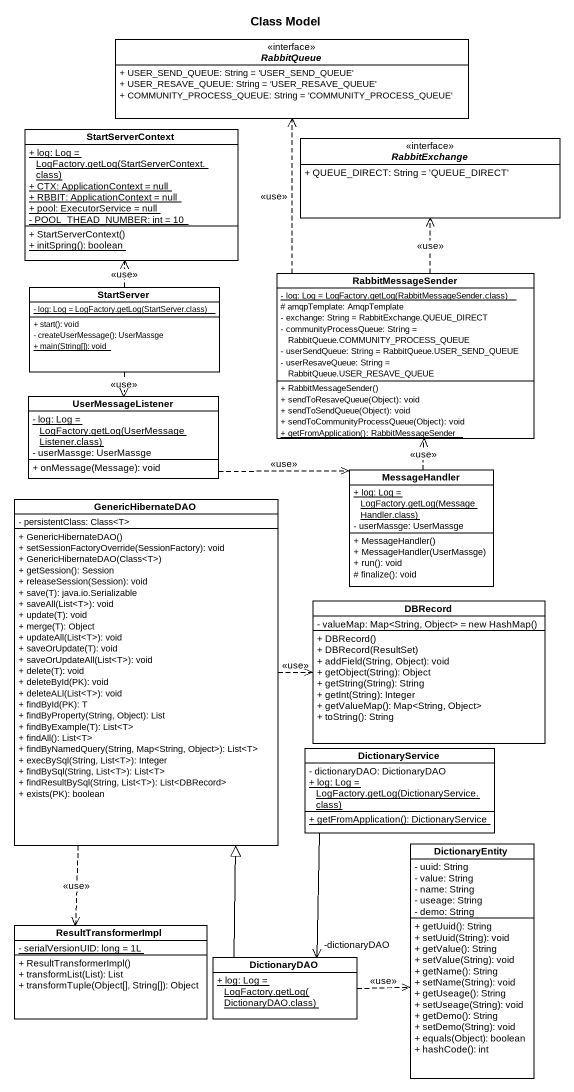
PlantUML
@startuml
title Class Model
hide circle
hide empty members
skinparam classAttributeIconSize 0
interface RabbitQueue <<interface>> {
  + USER_SEND_QUEUE: String = 'USER_SEND_QUEUE'
  + USER_RESAVE_QUEUE: String = 'USER_RESAVE_QUEUE'
  + COMMUNITY_PROCESS_QUEUE: String = 'COMMUNITY_PROCESS_QUEUE'
}
class StartServerContext {
  {static} {field} + log: Log = LogFactory.getLog(StartServerContext.class)
  {static} + CTX: ApplicationContext = null
  {static} + RBBIT: ApplicationContext = null
  {static} + pool: ExecutorService = null
  {static} - POOL_THEAD_NUMBER: int = 10
  + StartServerContext()
  {static} + initSpring(): boolean
}
interface RabbitExchange <<interface>> {
  + QUEUE_DIRECT: String = 'QUEUE_DIRECT'
}
class RabbitMessageSender {
  {static} {field} - log: Log = LogFactory.getLog(RabbitMessageSender.class)
  # amqpTemplate: AmqpTemplate
  - exchange: String = RabbitExchange.QUEUE_DIRECT
  - communityProcessQueue: String = RabbitQueue.COMMUNITY_PROCESS_QUEUE
  - userSendQueue: String = RabbitQueue.USER_SEND_QUEUE
  - userResaveQueue: String = RabbitQueue.USER_RESAVE_QUEUE
  + RabbitMessageSender()
  + sendToResaveQueue(Object): void
  + sendToSendQueue(Object): void
  + sendToCommunityProcessQueue(Object): void
  {static} + getFromApplication(): RabbitMessageSender
}
class StartServer {
  {static} {field} - log: Log = LogFactory.getLog(StartServer.class)
  + start(): void
  - createUserMessage(): UserMassge
  {static} + main(String[]): void
}
class UserMessageListener {
  {static} {field} - log: Log = LogFactory.getLog(UserMessageListener.class)
  - userMassge: UserMassge
  + onMessage(Message): void
}
class MessageHandler {
  {static} {field} + log: Log = LogFactory.getLog(MessageHandler.class)
  - userMassge: UserMassge
  + MessageHandler()
  + MessageHandler(UserMassge)
  + run(): void
  # finalize(): void
}
class GenericHibernateDAO {
  - persistentClass: Class<T>
  + GenericHibernateDAO()
  + setSessionFactoryOverride(SessionFactory): void
  + GenericHibernateDAO(Class<T>)
  + getSession(): Session
  + releaseSession(Session): void
  + save(T): java.io.Serializable
  + saveAll(List<T>): void
  + update(T): void
  + merge(T): Object
  + updateAll(List<T>): void
  + saveOrUpdate(T): void
  + saveOrUpdateAll(List<T>): void
  + delete(T): void
  + deleteById(PK): void
  + deleteALl(List<T>): void
  + findById(PK): T
  + findByProperty(String, Object): List
  + findByExample(T): List<T>
  + findAll(): List<T>
  + findByNamedQuery(String, Map<String, Object>): List<T>
  + execBySql(String, List<T>): Integer
  + findBySql(String, List<T>): List<T>
  + findResultBySql(String, List<T>): List<DBRecord>
  + exists(PK): boolean
}
class DBRecord {
  {field} - valueMap: Map<String, Object> = new HashMap()
  + DBRecord()
  + DBRecord(ResultSet)
  + addField(String, Object): void
  + getObject(String): Object
  + getString(String): String
  + getInt(String): Integer
  + getValueMap(): Map<String, Object>
  + toString(): String
}
class DictionaryService {
  - dictionaryDAO: DictionaryDAO
  {static} {field} + log: Log = LogFactory.getLog(DictionaryService.class)
  {static} + getFromApplication(): DictionaryService
}
class DictionaryEntity {
  - uuid: String
  - value: String
  - name: String
  - useage: String
  - demo: String
  + getUuid(): String
  + setUuid(String): void
  + getValue(): String
  + setValue(String): void
  + getName(): String
  + setName(String): void
  + getUseage(): String
  + setUseage(String): void
  + getDemo(): String
  + setDemo(String): void
  + equals(Object): boolean
  + hashCode(): int
}
class ResultTransformerImpl {
  {static} - serialVersionUID: long = 1L
  + ResultTransformerImpl()
  + transformList(List): List
  + transformTuple(Object[], String[]): Object
}
class DictionaryDAO {
  {static} {field} + log: Log = LogFactory.getLog(DictionaryDAO.class)
}
RabbitMessageSender .up.> RabbitQueue : <<use>>
RabbitMessageSender .up.> RabbitExchange : <<use>>
StartServer .up.> StartServerContext : <<use>>
StartServer ..> UserMessageListener : <<use>>
UserMessageListener .right.> MessageHandler : <<use>>
MessageHandler .up.> RabbitMessageSender : <<use>>
GenericHibernateDAO .right.> DBRecord : <<use>>
GenericHibernateDAO ..> ResultTransformerImpl : <<use>>
DictionaryService --> "-dictionaryDAO" DictionaryDAO
DictionaryDAO -up-|> GenericHibernateDAO
DictionaryDAO .right.> DictionaryEntity : <<use>>
@enduml
